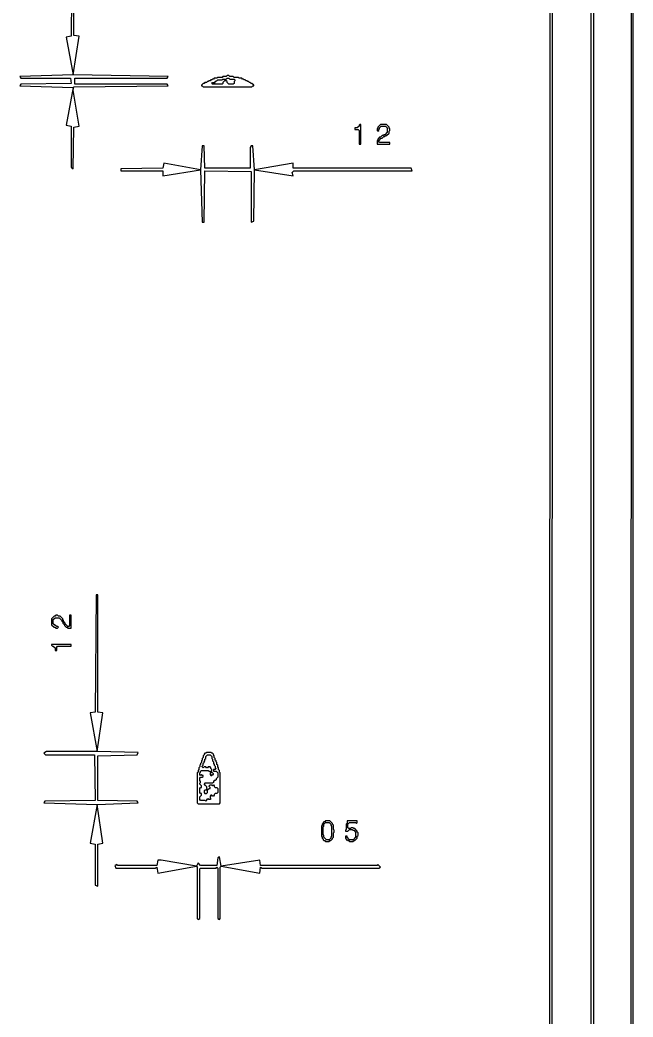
# Model space of a CAD drawing. Extents: x 17 to 323, y -435 to -5.
# Drawn here: x 251.1 to 322.7, y -213.8 to -97.4 of the extents above; entities that cross this region are included whole.
import ezdxf

# ---------------------------------------------------------------- set-up
doc = ezdxf.new("R2010")
doc.units = 0

msp = doc.modelspace()

# ---------------------------------------------------------------- linework, layer by layer
at = {"layer": 'CONTOURS'}
for p, q in [((322.5, -5.1), (322.4, -434.6)), ((322.7, -434.9), (322.7, -4.7)), ((317.8, -9.8), (317.7, -429.9)), ((318.1, -430.2), (318.1, -9.5)), ((313, -14.6), (312.9, -375)), ((313.2, -425.6), (313.3, -14.3)), ((257.2, -80.7), (257.1, -99.3)), ((257.4, -99.2), (257.4, -80.8)), ((257.1, -99.3), (256.5, -99.4)), ((256.5, -99.4), (257.3, -103.8)), ((257.3, -103.8), (258, -99.3)), ((258, -99.3), (257.4, -99.2)), ((257.3, -103.8), (251.1, -104)), ((251.1, -104), (251.2, -104.2)), ((251.2, -104.2), (257, -104.2)), ((257, -104.2), (257.1, -104.8)), ((268.4, -104), (257.3, -103.8)), ((257.5, -104.9), (257.5, -104.2)), ((257.5, -104.2), (268.3, -104.2)), ((268.3, -104.2), (268.4, -104)), ((272.7, -104.7), (272.6, -104.8)), ((272.9, -104.7), (272.7, -104.7)), ((273, -104.6), (272.9, -104.7)), ((273.1, -104.6), (273, -104.6)), ((273.2, -104.5), (273.1, -104.6)), ((273.3, -104.5), (273.2, -104.5)), ((273.4, -104.4), (273.3, -104.5)), ((273.5, -104.4), (273.4, -104.4)), ((273.6, -104.3), (273.5, -104.4)), ((273.5, -104.8), (273.6, -104.7)), ((273.7, -104.3), (273.6, -104.3)), ((273.6, -104.7), (273.9, -104.7)), ((273.8, -104.2), (273.7, -104.3)), ((274.1, -104.2), (273.8, -104.2)), ((273.9, -104.6), (274, -104.5)), ((273.9, -104.7), (273.9, -104.6)), ((274, -104.5), (274.1, -104.5)), ((274.2, -104.1), (274.1, -104.2)), ((274.1, -104.5), (274.2, -104.4)), ((274.7, -104.1), (274.2, -104.1)), ((274.2, -104.4), (274.7, -104.4)), ((274.8, -104), (274.7, -104.1)), ((274.7, -104.4), (274.8, -104.3)), ((275.2, -104), (274.8, -104)), ((274.8, -104.3), (275.2, -104.3)), ((275, -104.5), (274.8, -104.7)), ((274.8, -104.7), (274.8, -104.8)), ((275.2, -104.5), (275, -104.5)), ((275.3, -103.9), (275.2, -104)), ((275.2, -104.3), (275.3, -104.2)), ((275.3, -104.6), (275.2, -104.5)), ((275.5, -103.9), (275.3, -103.9)), ((275.3, -104.2), (275.5, -104.2)), ((275.3, -104.7), (275.3, -104.6)), ((275.5, -104.9), (275.3, -104.7)), ((275.6, -104), (275.5, -103.9)), ((275.5, -104.2), (275.6, -104.3)), ((276, -104), (275.6, -104)), ((275.6, -104.3), (276.1, -104.3)), ((276.1, -104.1), (276, -104)), ((276.6, -104.1), (276.1, -104.1)), ((276.1, -104.3), (276.2, -104.4)), ((276.2, -104.5), (276.1, -104.6)), ((276.1, -104.6), (276.1, -104.8)), ((276.2, -104.4), (276.2, -104.5)), ((276.7, -104.2), (276.6, -104.1)), ((277, -104.2), (276.7, -104.2)), ((277.1, -104.3), (277, -104.2)), ((277.2, -104.3), (277.1, -104.3)), ((277.3, -104.4), (277.2, -104.3)), ((277.4, -104.4), (277.3, -104.4)), ((277.5, -104.5), (277.4, -104.4)), ((277.6, -104.5), (277.5, -104.5)), ((277.7, -104.6), (277.6, -104.5)), ((277.8, -104.6), (277.7, -104.6)), ((277.9, -104.7), (277.8, -104.6)), ((278, -104.7), (277.9, -104.7)), ((278.1, -104.8), (278, -104.7)), ((251.2, -104.9), (251.1, -105.1)), ((251.1, -105.1), (257.3, -105.3)), ((257.1, -104.8), (251.2, -104.9)), ((257.3, -105.3), (256.5, -109.7)), ((257.3, -105.6), (257.4, -105.2)), ((258, -109.8), (257.3, -105.6)), ((257.4, -105.2), (268.4, -105.1)), ((268.3, -104.9), (257.5, -104.9)), ((268.4, -105.1), (268.3, -104.9)), ((272.5, -104.8), (272.3, -105)), ((272.3, -105), (272.3, -105.1)), ((272.3, -105.1), (272.4, -105.1)), ((272.4, -105.1), (272.5, -105.2)), ((272.6, -104.8), (272.5, -104.8)), ((272.5, -105.2), (278.2, -105.2)), ((273.6, -104.9), (273.5, -104.8)), ((274.7, -104.9), (273.6, -104.9)), ((274.8, -104.8), (274.7, -104.9)), ((276, -104.9), (275.5, -104.9)), ((276.1, -104.8), (276, -104.9)), ((278.2, -104.8), (278.1, -104.8)), ((278.4, -105), (278.2, -104.8)), ((278.2, -105.2), (278.3, -105.1)), ((278.3, -105.1), (278.4, -105.1)), ((278.4, -105.1), (278.4, -105)), ((256.5, -109.7), (257.1, -109.8)), ((257.1, -109.8), (257.1, -114.6)), ((257.3, -114.8), (257.4, -109.9)), ((257.4, -109.9), (258, -109.8)), ((290.5, -110), (290.2, -110)), ((290.2, -110), (290.2, -110.2)), ((290.2, -110.2), (290.6, -110.2)), ((290.7, -109.8), (290.5, -110)), ((290.6, -110.2), (290.7, -110.3)), ((290.8, -109.6), (290.7, -109.7)), ((290.7, -109.7), (290.7, -109.8)), ((290.7, -110.3), (290.7, -111.9)), ((290.9, -109.6), (290.8, -109.6)), ((290.9, -111.9), (290.9, -109.6)), ((292.9, -110), (292.8, -110.1)), ((292.8, -110.1), (292.8, -110.3)), ((292.8, -110.3), (292.9, -110.4)), ((293.2, -109.6), (292.9, -109.9)), ((292.9, -109.9), (292.9, -110)), ((292.9, -110.4), (293, -110.3)), ((293, -110.2), (293.1, -110.1)), ((293, -110.3), (293, -110.2)), ((293.1, -110), (293.3, -109.8)), ((293.1, -110.1), (293.1, -110)), ((293.9, -109.6), (293.2, -109.6)), ((293.3, -109.8), (293.8, -109.8)), ((294, -110.5), (293.7, -110.8)), ((293.8, -109.8), (294, -110)), ((294.2, -109.9), (293.9, -109.6)), ((294, -110), (294, -110.5)), ((294.2, -110), (294.2, -109.9)), ((294.3, -110.1), (294.2, -110)), ((294.2, -110.4), (294.3, -110.3)), ((294.2, -110.6), (294.2, -110.4)), ((294.3, -110.3), (294.3, -110.1)), ((292.9, -111.4), (292.8, -111.5)), ((292.8, -111.5), (292.8, -111.9)), ((293.1, -111.1), (292.9, -111.3)), ((292.9, -111.3), (292.9, -111.4)), ((293, -111.5), (293.3, -111.2)), ((293, -111.6), (293, -111.5)), ((293.1, -111.7), (293, -111.6)), ((293.2, -111.1), (293.1, -111.1)), ((294.3, -111.7), (293.1, -111.7)), ((293.4, -110.9), (293.2, -111.1)), ((293.3, -111.2), (293.4, -111.2)), ((293.5, -110.9), (293.4, -110.9)), ((293.4, -111.2), (293.6, -111)), ((293.6, -110.8), (293.5, -110.9)), ((293.7, -110.8), (293.6, -110.8)), ((293.6, -111), (293.7, -111)), ((293.7, -111), (293.8, -110.9)), ((293.8, -110.9), (293.9, -110.9)), ((293.9, -110.9), (294.2, -110.6)), ((294.3, -111.9), (294.3, -111.7)), ((272.4, -112.1), (272.2, -114.9)), ((272.6, -112.1), (272.4, -112.1)), ((272.7, -114.7), (272.6, -112.1)), ((278.1, -112.1), (278, -112.3)), ((278, -112.3), (278, -114.7)), ((278.3, -112.1), (278.1, -112.1)), ((278.5, -114.9), (278.3, -112.1)), ((290.7, -111.9), (290.9, -111.9)), ((292.8, -111.9), (294.3, -111.9)), ((257.1, -114.6), (257.3, -114.8)), ((267.8, -114.7), (262.9, -114.8)), ((262.9, -114.8), (262.9, -115)), ((262.9, -115), (267.8, -115)), ((267.9, -114.1), (267.8, -114.7)), ((267.8, -115.6), (272.2, -114.9)), ((267.8, -115), (267.8, -115.6)), ((272.2, -114.9), (267.9, -114.1)), ((272.2, -114.9), (272.4, -121)), ((272.6, -121), (272.7, -115)), ((278, -114.7), (272.7, -114.7)), ((272.7, -115), (278.1, -115.1)), ((278.1, -115.1), (278.1, -121)), ((278.4, -120.9), (278.5, -114.9)), ((283, -114.1), (278.5, -114.9)), ((278.5, -114.9), (283, -115.6)), ((282.9, -115.2), (283.1, -115)), ((283, -115.6), (282.9, -115.2)), ((283, -114.7), (283, -114.1)), ((296.8, -114.7), (283, -114.7)), ((283.1, -115), (296.9, -115)), ((296.9, -115), (296.8, -114.7)), ((272.4, -121), (272.6, -121)), ((278.1, -121), (278.4, -120.9)), ((260, -164.5), (259.9, -178.2)), ((260.2, -164.5), (260, -164.5)), ((260.2, -178.2), (260.2, -164.5)), ((255.1, -167), (254.8, -167.3)), ((254.8, -167.3), (254.8, -168)), ((255, -167.4), (255.2, -167.2)), ((255, -167.9), (255, -167.4)), ((255.2, -167), (255.1, -167)), ((255.3, -166.9), (255.2, -167)), ((255.2, -167.2), (255.7, -167.2)), ((255.5, -166.9), (255.3, -166.9)), ((255.6, -167), (255.5, -166.9)), ((255.8, -167), (255.6, -167)), ((255.7, -167.2), (256, -167.5)), ((256.1, -167.3), (255.8, -167)), ((256, -167.5), (256, -167.6)), ((256, -167.6), (256.1, -167.7)), ((256.1, -167.4), (256.1, -167.3)), ((256.2, -167.5), (256.1, -167.4)), ((256.2, -167.6), (256.2, -167.5)), ((256.4, -167.8), (256.2, -167.6)), ((257.1, -166.9), (256.9, -166.9)), ((256.9, -166.9), (256.9, -168.1)), ((257.1, -168.4), (257.1, -166.9)), ((254.8, -168), (255.1, -168.3)), ((255.2, -168.1), (255, -167.9)), ((255.1, -168.3), (255.2, -168.3)), ((255.3, -168.1), (255.2, -168.1)), ((255.2, -168.3), (255.3, -168.4)), ((255.4, -168.2), (255.3, -168.1)), ((255.3, -168.4), (255.5, -168.4)), ((255.5, -168.2), (255.4, -168.2)), ((255.6, -168.3), (255.5, -168.2)), ((255.5, -168.4), (255.6, -168.3)), ((256.1, -167.7), (256.1, -167.8)), ((256.1, -167.8), (256.3, -168)), ((256.3, -168), (256.3, -168.1)), ((256.3, -168.1), (256.5, -168.3)), ((256.4, -167.9), (256.4, -167.8)), ((256.7, -168.2), (256.4, -167.9)), ((256.5, -168.3), (256.6, -168.3)), ((256.6, -168.3), (256.7, -168.4)), ((256.8, -168.2), (256.7, -168.2)), ((256.7, -168.4), (257.1, -168.4)), ((256.9, -168.1), (256.8, -168.2)), ((254.8, -170.3), (254.8, -170.4)), ((257.1, -170.3), (254.8, -170.3)), ((254.8, -170.4), (254.9, -170.5)), ((254.9, -170.5), (255, -170.5)), ((255, -170.5), (255.2, -170.7)), ((255.2, -170.7), (255.2, -171)), ((255.2, -171), (255.4, -171)), ((255.4, -170.6), (255.5, -170.5)), ((255.4, -171), (255.4, -170.6)), ((255.5, -170.5), (257.1, -170.5)), ((257.1, -170.5), (257.1, -170.3)), ((259.9, -178.2), (259.3, -178.3)), ((259.3, -178.3), (260.1, -182.8)), ((260.1, -182.8), (260.8, -178.3)), ((260.8, -178.3), (260.2, -178.2)), ((254.2, -182.8), (253.9, -183)), ((253.9, -183), (254.1, -183.2)), ((254.1, -183.2), (259.8, -183.2)), ((260.1, -182.8), (254.2, -182.8)), ((259.8, -183.2), (259.9, -188.5)), ((264.9, -182.9), (260.1, -182.8)), ((260.2, -183.3), (264.8, -183.2)), ((260.2, -188.5), (260.2, -183.3)), ((264.8, -183.2), (264.9, -182.9)), ((272.4, -183.8), (272.3, -183.9)), ((272.3, -183.9), (272.3, -184.1)), ((272.5, -183.5), (272.4, -183.6)), ((272.4, -183.6), (272.4, -183.8)), ((272.6, -183.2), (272.5, -183.3)), ((272.5, -183.3), (272.5, -183.5)), ((272.7, -183), (272.6, -183.1)), ((272.6, -183.1), (272.6, -183.2)), ((272.6, -184), (272.7, -183.9)), ((272.8, -183), (272.7, -183)), ((272.7, -183.7), (272.8, -183.6)), ((272.7, -183.9), (272.7, -183.7)), ((272.9, -182.9), (272.8, -183)), ((272.8, -183.4), (273, -183.2)), ((272.8, -183.6), (272.8, -183.4)), ((273.4, -182.9), (272.9, -182.9)), ((273, -183.2), (273.3, -183.2)), ((273.3, -183.2), (273.5, -183.4)), ((273.5, -183), (273.4, -182.9)), ((273.6, -183), (273.5, -183)), ((273.5, -183.4), (273.5, -183.6)), ((273.5, -183.6), (273.6, -183.7)), ((273.7, -183.1), (273.6, -183)), ((273.6, -183.7), (273.6, -183.9)), ((273.6, -183.9), (273.7, -184)), ((273.7, -183.2), (273.7, -183.1)), ((273.8, -183.3), (273.7, -183.2)), ((273.8, -183.5), (273.8, -183.3)), ((273.9, -183.6), (273.8, -183.5)), ((273.9, -183.8), (273.9, -183.6)), ((274, -183.9), (273.9, -183.8)), ((274, -184), (274, -183.9)), ((272, -184.9), (271.9, -185)), ((271.9, -185), (271.9, -185.2)), ((272.1, -184.6), (272, -184.7)), ((272, -184.7), (272, -184.9)), ((272.2, -184.3), (272.1, -184.4)), ((272.1, -184.4), (272.1, -184.6)), ((272.3, -184.1), (272.2, -184.2)), ((272.2, -184.2), (272.2, -184.3)), ((272.2, -185.1), (272.3, -185)), ((272.3, -185), (273.1, -185)), ((272.4, -184.5), (272.5, -184.4)), ((272.4, -184.6), (272.4, -184.5)), ((272.5, -184.7), (272.4, -184.6)), ((272.5, -184.2), (272.6, -184.1)), ((272.5, -184.4), (272.5, -184.2)), ((272.6, -184.6), (272.5, -184.7)), ((272.6, -184.1), (272.6, -184)), ((272.8, -184.6), (272.6, -184.6)), ((272.9, -184.7), (272.8, -184.6)), ((273, -184.7), (272.9, -184.7)), ((273.1, -184.6), (273, -184.7)), ((273.3, -184.6), (273.1, -184.6)), ((273.1, -185), (273.2, -185.1)), ((273.4, -184.7), (273.3, -184.6)), ((273.4, -184.8), (273.4, -184.7)), ((273.5, -184.9), (273.4, -184.8)), ((273.5, -185.1), (273.5, -184.9)), ((273.7, -184), (273.7, -184.2)), ((273.7, -184.2), (273.8, -184.3)), ((273.9, -184.9), (273.7, -184.9)), ((273.7, -184.9), (273.7, -185.1)), ((273.8, -184.3), (273.8, -184.4)), ((273.8, -184.4), (273.9, -184.5)), ((273.9, -184.5), (273.9, -184.7)), ((273.9, -184.7), (274, -184.8)), ((274, -184.8), (273.9, -184.9)), ((274.1, -184.1), (274, -184)), ((274.1, -184.3), (274.1, -184.1)), ((274.2, -184.4), (274.1, -184.3)), ((274.2, -184.6), (274.2, -184.4)), ((274.3, -184.7), (274.2, -184.6)), ((274.3, -184.9), (274.3, -184.7)), ((274.4, -185), (274.3, -184.9)), ((274.4, -185.2), (274.4, -185)), ((271.9, -185.2), (271.8, -185.3)), ((271.8, -185.3), (271.8, -188.8)), ((272.1, -185.3), (272.2, -185.2)), ((272.1, -185.5), (272.1, -185.3)), ((272.2, -185.6), (272.1, -185.5)), ((272.1, -185.9), (272.2, -185.8)), ((272.1, -186.2), (272.1, -185.9)), ((272.2, -186.3), (272.1, -186.2)), ((272.2, -185.2), (272.2, -185.1)), ((272.3, -185.5), (272.2, -185.6)), ((272.2, -185.8), (272.4, -185.8)), ((272.4, -185.6), (272.3, -185.5)), ((272.5, -185.6), (272.4, -185.6)), ((272.4, -185.8), (272.5, -185.7)), ((272.5, -185.7), (272.5, -185.6)), ((273.2, -185.1), (273.3, -185.1)), ((273.3, -185.1), (273.4, -185.2)), ((273.4, -185.2), (273.3, -185.3)), ((273.3, -185.3), (273.3, -185.5)), ((273.3, -185.5), (273.4, -185.6)), ((273.4, -185.2), (273.5, -185.1)), ((273.5, -185.3), (273.4, -185.2)), ((273.4, -185.6), (273.5, -185.6)), ((273.6, -185.3), (273.5, -185.3)), ((273.5, -185.6), (273.6, -185.5)), ((273.7, -185.4), (273.6, -185.3)), ((273.6, -185.5), (273.7, -185.5)), ((273.7, -185.1), (274, -185.1)), ((273.7, -185.5), (273.7, -185.4)), ((273.8, -186.2), (273.7, -186.3)), ((273.9, -186.2), (273.8, -186.2)), ((274, -186.1), (273.9, -186.2)), ((274, -185.1), (274.2, -185.3)), ((274.2, -185.8), (274, -186)), ((274, -186), (274, -186.1)), ((274.2, -185.3), (274.2, -185.8)), ((274.5, -185.3), (274.4, -185.2)), ((274.5, -188.8), (274.5, -185.3)), ((272.1, -186.5), (272.2, -186.4)), ((272.1, -186.6), (272.1, -186.5)), ((272.3, -186.8), (272.1, -186.6)), ((272.1, -187.1), (272.2, -187)), ((272.1, -187.6), (272.1, -187.1)), ((272.2, -186.4), (272.2, -186.3)), ((272.2, -187), (272.3, -187)), ((272.3, -187), (272.3, -186.8)), ((272.7, -186.5), (272.6, -186.6)), ((272.6, -186.6), (272.6, -186.7)), ((272.6, -186.7), (272.7, -186.7)), ((272.7, -187.3), (272.6, -187.4)), ((272.6, -187.4), (272.6, -187.6)), ((273.6, -186.5), (272.7, -186.5)), ((272.7, -186.7), (272.9, -186.9)), ((272.9, -187.3), (272.7, -187.3)), ((272.9, -186.9), (272.9, -187.1)), ((272.9, -187.1), (273, -187.2)), ((273, -187.2), (272.9, -187.3)), ((273, -187.3), (273.2, -187.1)), ((273, -187.6), (273, -187.3)), ((273.2, -186.8), (273.3, -186.7)), ((273.2, -186.9), (273.2, -186.8)), ((273.3, -187), (273.2, -186.9)), ((273.2, -187.1), (273.3, -187.1)), ((273.3, -186.7), (273.5, -186.7)), ((273.3, -187.1), (273.3, -187)), ((273.5, -186.7), (273.6, -186.8)), ((273.7, -186.4), (273.6, -186.5)), ((273.6, -186.8), (273.7, -186.7)), ((273.7, -186.3), (273.7, -186.4)), ((273.7, -186.7), (273.8, -186.8)), ((273.8, -186.8), (273.8, -186.9)), ((273.8, -186.9), (273.9, -187)), ((273.9, -187), (274.1, -187)), ((274.1, -187), (274.2, -187.1)), ((274.2, -187.1), (274.2, -187.6)), ((259.9, -188.5), (254, -188.6)), ((264.8, -188.6), (260.2, -188.5)), ((272.2, -187.7), (272.1, -187.6)), ((272.1, -188.1), (272.3, -187.9)), ((272.1, -188.4), (272.1, -188.1)), ((272.2, -188.5), (272.1, -188.4)), ((272.3, -187.7), (272.2, -187.7)), ((272.7, -188.5), (272.2, -188.5)), ((272.3, -187.9), (272.3, -187.7)), ((272.6, -187.6), (272.7, -187.7)), ((272.7, -187.7), (272.9, -187.7)), ((272.8, -188.6), (272.7, -188.5)), ((272.9, -188.5), (272.8, -188.6)), ((272.9, -187.7), (273, -187.6)), ((273, -188.4), (272.9, -188.4)), ((272.9, -188.4), (272.9, -188.5)), ((273.1, -188.3), (273, -188.4)), ((273.2, -188.4), (273.1, -188.3)), ((273.3, -188.4), (273.2, -188.4)), ((273.4, -187.9), (273.3, -188)), ((273.3, -188), (273.3, -188.2)), ((273.3, -188.2), (273.4, -188.3)), ((273.4, -188.3), (273.3, -188.4)), ((273.5, -187.9), (273.4, -187.9)), ((273.6, -188), (273.5, -187.9)), ((273.7, -188), (273.6, -188)), ((273.8, -187.9), (273.7, -188)), ((273.9, -187.7), (273.8, -187.8)), ((273.8, -187.8), (273.8, -187.9)), ((274.1, -187.7), (273.9, -187.7)), ((274.2, -187.6), (274.1, -187.7)), ((254, -188.6), (253.9, -188.8)), ((253.9, -188.8), (260.1, -189)), ((260.1, -189), (259.3, -193.5)), ((260.1, -189), (264.9, -188.8)), ((260.8, -193.5), (260.1, -189)), ((264.9, -188.8), (264.8, -188.6)), ((271.8, -188.8), (271.9, -188.9)), ((271.9, -188.9), (274.4, -188.9)), ((274.4, -188.9), (274.5, -188.8)), ((286.4, -191.4), (286.3, -191.5)), ((286.3, -191.5), (286.3, -192.7)), ((286.5, -191.2), (286.4, -191.3)), ((286.4, -191.3), (286.4, -191.4)), ((286.6, -191), (286.5, -191.1)), ((286.5, -191.1), (286.5, -191.2)), ((286.5, -191.6), (286.6, -191.5)), ((286.5, -192.5), (286.5, -191.6)), ((286.7, -191), (286.6, -191)), ((286.6, -191.3), (286.8, -191.1)), ((286.6, -191.5), (286.6, -191.3)), ((286.8, -190.9), (286.7, -191)), ((287.3, -190.9), (286.8, -190.9)), ((286.8, -191.1), (287.2, -191.1)), ((287.2, -191.1), (287.4, -191.3)), ((287.6, -191.2), (287.3, -190.9)), ((287.4, -191.3), (287.4, -191.4)), ((287.4, -191.4), (287.5, -191.5)), ((287.5, -191.5), (287.5, -192.7)), ((287.6, -191.3), (287.6, -191.2)), ((287.7, -191.4), (287.6, -191.3)), ((287.7, -191.9), (287.7, -191.4)), ((287.8, -192), (287.7, -191.9)), ((287.8, -192.2), (287.8, -192)), ((289.2, -191.9), (289.1, -192)), ((289.1, -192), (289.1, -192.1)), ((289.3, -191.2), (289.2, -191.3)), ((289.2, -191.3), (289.2, -191.9)), ((289.3, -190.9), (289.3, -191.2)), ((290.5, -190.9), (289.3, -190.9)), ((289.4, -191.3), (289.6, -191.1)), ((289.4, -191.7), (289.4, -191.3)), ((289.5, -191.8), (289.4, -191.7)), ((289.4, -192.1), (289.6, -191.9)), ((289.7, -191.8), (289.5, -191.8)), ((289.6, -191.1), (290.3, -191.1)), ((289.6, -191.9), (289.9, -191.9)), ((289.8, -191.7), (289.7, -191.8)), ((290, -191.7), (289.8, -191.7)), ((289.9, -191.9), (290, -192)), ((290.1, -191.8), (290, -191.7)), ((290, -192), (290.1, -192)), ((290.2, -191.8), (290.1, -191.8)), ((290.1, -192), (290.3, -192.2)), ((290.5, -192.1), (290.2, -191.8)), ((290.3, -191.1), (290.4, -191.2)), ((290.4, -191.2), (290.5, -191.1)), ((290.5, -191.1), (290.5, -190.9)), ((286.3, -192.7), (286.4, -192.8)), ((286.4, -192.8), (286.4, -192.9)), ((286.4, -192.9), (286.5, -193)), ((286.6, -192.6), (286.5, -192.5)), ((286.5, -193), (286.5, -193.1)), ((286.5, -193.1), (286.6, -193.2)), ((286.6, -192.8), (286.6, -192.6)), ((286.9, -193.1), (286.6, -192.8)), ((286.6, -193.2), (286.7, -193.2)), ((286.7, -193.2), (286.8, -193.3)), ((287.2, -193.1), (286.9, -193.1)), ((287.4, -192.9), (287.2, -193.1)), ((287.2, -193.3), (287.3, -193.2)), ((287.3, -193.2), (287.4, -193.2)), ((287.5, -192.7), (287.4, -192.8)), ((287.4, -192.8), (287.4, -192.9)), ((287.4, -193.2), (287.6, -193)), ((287.6, -192.9), (287.7, -192.8)), ((287.6, -193), (287.6, -192.9)), ((287.7, -192.3), (287.8, -192.2)), ((287.7, -192.8), (287.7, -192.3)), ((289.1, -192.1), (289.4, -192.1)), ((289.3, -192.7), (289.1, -192.7)), ((289.1, -192.7), (289.1, -192.9)), ((289.1, -192.9), (289.2, -193)), ((289.2, -193), (289.2, -193.1)), ((289.2, -193.1), (289.3, -193.1)), ((289.3, -192.8), (289.3, -192.7)), ((289.6, -193.1), (289.3, -192.8)), ((289.3, -193.1), (289.4, -193.2)), ((289.4, -193.2), (289.5, -193.2)), ((289.5, -193.2), (289.6, -193.3)), ((290, -193.1), (289.6, -193.1)), ((290.3, -192.8), (290, -193.1)), ((290, -193.3), (290.1, -193.2)), ((290.1, -193.2), (290.2, -193.2)), ((290.2, -193.2), (290.5, -192.9)), ((290.3, -192.2), (290.3, -192.8)), ((290.5, -192.2), (290.5, -192.1)), ((290.6, -192.3), (290.5, -192.2)), ((290.5, -192.7), (290.6, -192.6)), ((290.5, -192.9), (290.5, -192.7)), ((290.6, -192.6), (290.6, -192.3)), ((259.3, -193.5), (259.9, -193.6)), ((259.9, -193.6), (259.9, -198.4)), ((260.2, -193.6), (260.8, -193.5)), ((260.2, -198.5), (260.2, -193.6)), ((286.8, -193.3), (287.2, -193.3)), ((289.6, -193.3), (290, -193.3)), ((267.2, -195.5), (267.1, -196.1)), ((267.6, -195.5), (267.2, -195.5)), ((271.7, -196.2), (267.6, -195.5)), ((274.2, -195.2), (274.1, -196.1)), ((274.4, -195.1), (274.2, -195.2)), ((274.6, -196.2), (274.4, -195.1)), ((279.1, -195.5), (274.6, -196.2)), ((279.2, -196.1), (279.1, -195.5)), ((262.4, -196), (262.2, -196.1)), ((262.2, -196.1), (262.3, -196.4)), ((262.3, -196.4), (266.9, -196.4)), ((262.5, -196.1), (262.4, -196)), ((267.1, -196.1), (262.5, -196.1)), ((266.9, -196.4), (267.1, -196.3)), ((267.1, -196.3), (267.2, -197)), ((267.2, -197), (271.7, -196.2)), ((271.9, -195.8), (271.7, -196.2)), ((271.7, -196.2), (271.8, -196.3)), ((271.8, -196.3), (271.8, -202.3)), ((272.2, -196.1), (271.9, -195.8)), ((272.1, -196.5), (272.2, -196.4)), ((272.1, -202.3), (272.1, -196.5)), ((274.1, -196.1), (272.2, -196.1)), ((272.2, -196.4), (274, -196.4)), ((274, -196.4), (274.1, -196.3)), ((274.1, -196.3), (274.2, -196.4)), ((274.2, -196.4), (274.2, -202.3)), ((274.5, -196.3), (274.6, -196.2)), ((274.5, -202.3), (274.5, -196.3)), ((274.6, -196.2), (279.1, -197)), ((279.1, -197), (279.2, -196.3)), ((292.8, -196.1), (279.2, -196.1)), ((279.2, -196.3), (279.4, -196.4)), ((279.4, -196.4), (293, -196.4)), ((292.9, -196), (292.8, -196.1)), ((293.2, -196.3), (292.9, -196)), ((293, -196.4), (293.2, -196.3)), ((259.9, -198.4), (260.2, -198.5)), ((271.8, -202.3), (271.9, -202.4)), ((271.9, -202.4), (272.1, -202.3)), ((274.2, -202.3), (274.4, -202.4)), ((274.4, -202.4), (274.5, -202.3))]:
    msp.add_line(p, q, dxfattribs=at)

doc.saveas('drawing.dxf')
